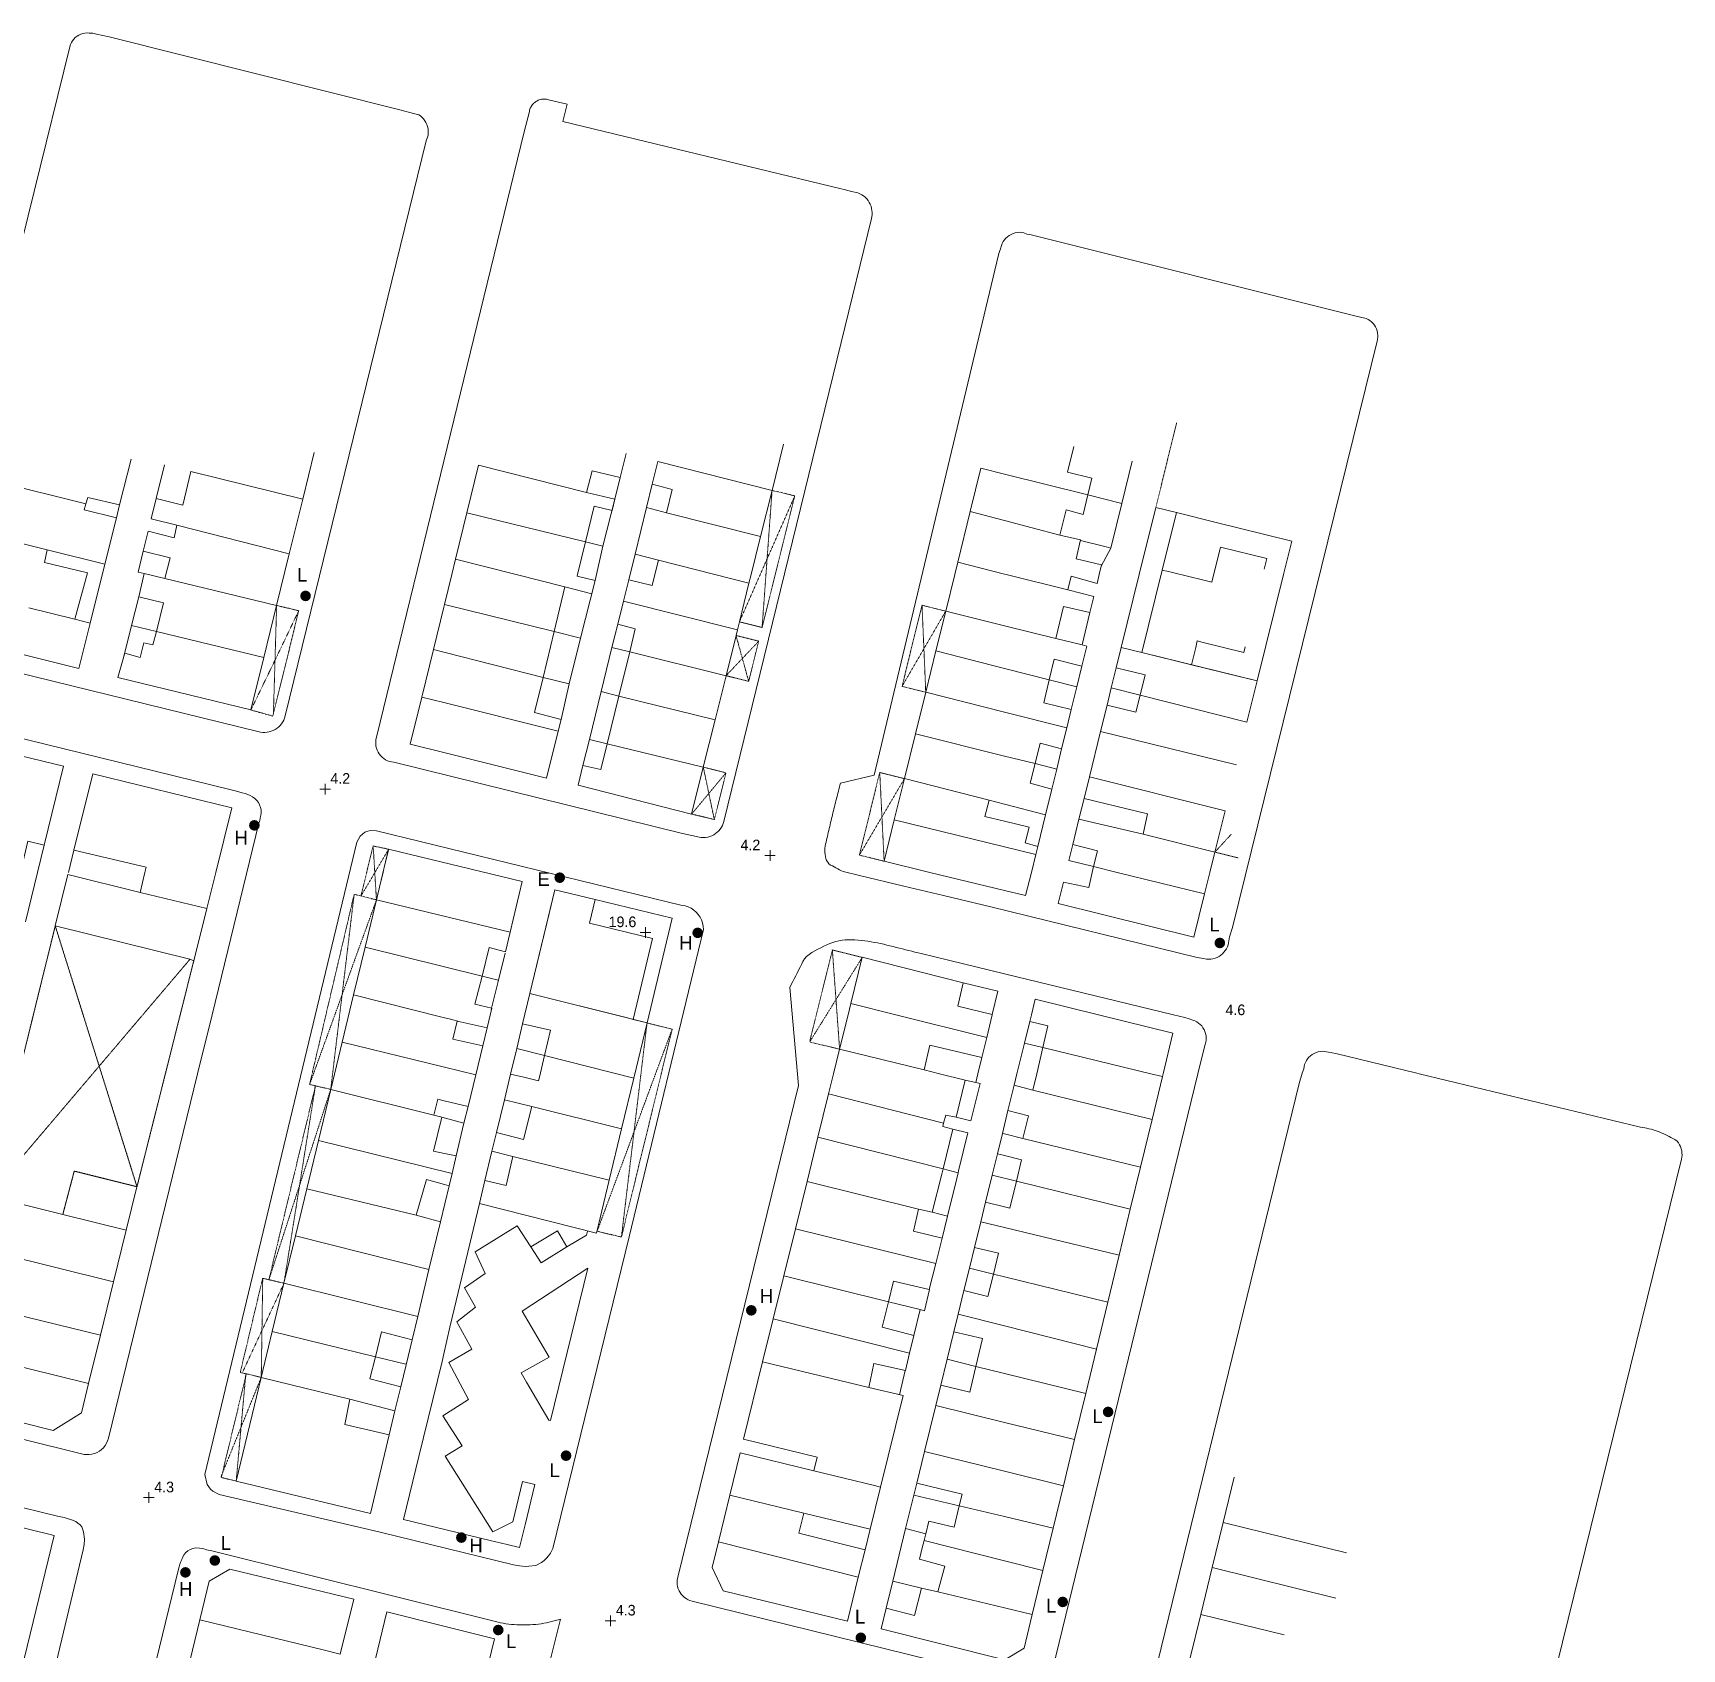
# Model space of a CAD drawing. Header units: millimetres. Extents: x 833924389 to 835767163, y 817400000 to 818811854.
# Drawn here: x 835464336 to 835619526, y 818645836 to 818797983 of the extents above; entities that cross this region are included whole.
import ezdxf
from ezdxf.enums import TextEntityAlignment as Align

# ---------------------------------------------------------------- set-up
doc = ezdxf.new("R2010")
doc.units = ezdxf.units.MM
doc.header["$LTSCALE"] = 10
doc.header["$MEASUREMENT"] = 0
doc.linetypes.add('11nw24b$0$DGN Style 3', pattern=[2.349844, 1.67846, -0.671384])
doc.linetypes.add('11nw24b$1$DGN Style 5', pattern=[1.174922, 0.503538, -0.671384])
doc.layers.add('01_Base_Plan', color=5, linetype='Continuous', lineweight=5)
doc.styles.add('11nw24b$0$Style-ENGINEERING', font='ENGINEERING.shx')
doc.styles.add('11nw24b$0$Style-WORKING', font='WORKING.shx')

# ---------------------------------------------------------------- blocks, each defined once
blk = doc.blocks.new('11nw24b$0$SPOTHT')
at = {"layer": '01_Base_Plan', "linetype": 'Continuous', "lineweight": 13}
for p, q in [((-0.5, 0), (0.5, 0)), ((0, -0.5), (0, 0.5))]:
    blk.add_line(p, q, dxfattribs=at)
blk = doc.blocks.new('11nw24b$0$UTILP')
at = {"layer": '01_Base_Plan', "linetype": 'Continuous', "lineweight": 13}
h = blk.add_hatch(color=256, dxfattribs=at)
edge = h.paths.add_edge_path()
edge.add_arc((0, 0), 0.5, 0, 360)
blk = doc.blocks.new('11nw24b$0$UTIFH')
at = {"layer": '01_Base_Plan', "linetype": 'Continuous', "lineweight": 13}
h = blk.add_hatch(color=256, dxfattribs=at)
edge = h.paths.add_edge_path()
edge.add_arc((0, 0), 0.5, 0, 360)

msp = doc.modelspace()

# ---------------------------------------------------------------- hatches: boundary and pattern name
at = {"layer": '01_Base_Plan', "linetype": 'Continuous'}
h = msp.add_hatch(color=256, dxfattribs=at)
edge = h.paths.add_edge_path()
edge.add_arc((835513909, 818718455), 500, 0, 360)

# ---------------------------------------------------------------- linework, layer by layer
at = {"layer": '01_Base_Plan', "linetype": '11nw24b$1$DGN Style 5'}
for p, q in [((835571972, 818761303), (835570006, 818753318)), ((835533893, 818754918), (835536030, 818754399)), ((835532953, 818742011), (835536030, 818754399)), ((835487266, 818744082), (835487113, 818738927)), ((835487266, 818744082), (835489348, 818743592)), ((835546122, 818736468), (835548001, 818744101)), ((835548001, 818744101), (835550235, 818743551)), ((835489348, 818743592), (835486963, 818733894)), ((835487113, 818738927), (835489348, 818743592)), ((835530818, 818742542), (835532953, 818742011)), ((835530499, 818741257), (835532634, 818740726)), ((835531692, 818736935), (835532634, 818740726)), ((835484844, 818734244), (835487113, 818738927)), ((835487113, 818738927), (835486963, 818733894)), ((835529558, 818737467), (835531692, 818736935)), ((835546122, 818736468), (835548356, 818735918)), ((835527419, 818728858), (835529554, 818728328)), ((835529554, 818728328), (835528459, 818723920)), ((835542107, 818720574), (835544024, 818728361)), ((835544024, 818728361), (835546354, 818727787)), ((835526324, 818724450), (835528459, 818723920)), ((835575554, 818720857), (835577127, 818722567)), ((835497808, 818721131), (835496364, 818721444)), ((835496659, 818716368), (835497808, 818721131)), ((835542107, 818720574), (835544438, 818720001)), ((835577755, 818720315), (835575554, 818720857)), ((835494561, 818716871), (835490366, 818698984)), ((835537433, 818702996), (835539564, 818711651)), ((835539564, 818711651), (835542379, 818710958)), ((835524486, 818704194), (835519715, 818684629)), ((835537433, 818702996), (835540249, 818702302)), ((835490366, 818698984), (835492356, 818698526)), ((835517424, 818685168), (835519716, 818684621)), ((835482041, 818661991), (835483462, 818661646))]:
    msp.add_line(p, q, dxfattribs=at)
at = {"layer": '01_Base_Plan', "linetype": 'Continuous'}
for p, q in [((835533893, 818754918), (835534974, 818759273)), ((835489729, 818754089), (835490811, 818758483)), ((835523148, 818757647), (835533893, 818754918)), ((835567789, 818757677), (835566810, 818753683)), ((835476708, 818757322), (835475930, 818754149)), ((835479178, 818756686), (835489729, 818754089)), ((835506279, 818757298), (835505181, 818752813)), ((835506279, 818757298), (835516434, 818754713)), ((835553547, 818757007), (835552545, 818752937)), ((835461099, 818755678), (835469322, 818753651)), ((835522621, 818755514), (835522076, 818753300)), ((835532811, 818750563), (835533893, 818754918)), ((835472483, 818753543), (835472182, 818752337)), ((835488459, 818748931), (835489729, 818754089)), ((835563608, 818754486), (835566810, 818753683)), ((835566810, 818753683), (835565780, 818749488)), ((835477884, 818751629), (835488459, 818748931)), ((835505181, 818752813), (835504111, 818748447)), ((835505181, 818752813), (835516328, 818750079)), ((835523951, 818752802), (835532811, 818750563)), ((835552545, 818752937), (835551366, 818748148)), ((835570613, 818747422), (835571947, 818752836)), ((835459896, 818750771), (835465660, 818749326)), ((835516328, 818750079), (835517966, 818749677)), ((835487266, 818744082), (835488459, 818748931)), ((835520994, 818748917), (835520399, 818746499)), ((835565780, 818749488), (835564872, 818747772)), ((835471092, 818747963), (835469713, 818742429)), ((835570613, 818747422), (835568698, 818739655)), ((835573503, 818746710), (835571213, 818747275)), ((835476742, 818746617), (835487266, 818744082)), ((835513371, 818741630), (835514380, 818745838)), ((835574008, 818746586), (835573503, 818746710)), ((835463944, 818743870), (835468290, 818742785)), ((835474305, 818744901), (835473619, 818742203)), ((835486062, 818739194), (835487266, 818744082)), ((835503064, 818744174), (835513371, 818741630)), ((835519903, 818744486), (835530635, 818741805)), ((835473619, 818742203), (835472876, 818739277)), ((835473619, 818742203), (835475948, 818741640)), ((835519374, 818742339), (835518827, 818740123)), ((835550235, 818743551), (835549314, 818739809)), ((835563809, 818743423), (835563063, 818740373)), ((835475948, 818741640), (835486062, 818739194)), ((835512338, 818737316), (835513371, 818741630)), ((835513371, 818741630), (835515858, 818741016)), ((835515858, 818741016), (835514806, 818736692)), ((835502023, 818739923), (835500930, 818735462)), ((835518827, 818740123), (835517803, 818735969)), ((835518827, 818740123), (835520493, 818739710)), ((835520493, 818739710), (835519479, 818735553)), ((835520493, 818739710), (835529558, 818737467)), ((835549314, 818739809), (835548356, 818735918)), ((835568698, 818739655), (835573358, 818738507)), ((835573358, 818738507), (835573756, 818740119)), ((835528525, 818733309), (835529558, 818737467)), ((835563052, 818738365), (835562572, 818736410)), ((835566280, 818738202), (835565817, 818736324)), ((835514806, 818736692), (835512338, 818737316)), ((835514806, 818736692), (835514028, 818733353)), ((835517803, 818735969), (835516697, 818731480)), ((835517803, 818735969), (835519479, 818735553)), ((835548356, 818735918), (835547395, 818732014)), ((835559974, 818737078), (835562572, 818736410)), ((835562572, 818736410), (835562054, 818734296)), ((835565817, 818736324), (835565420, 818734711)), ((835565817, 818736324), (835568525, 818735638)), ((835519479, 818735553), (835518385, 818731067)), ((835519479, 818735553), (835528525, 818733309)), ((835568525, 818735638), (835578585, 818733091)), ((835527419, 818728858), (835528525, 818733309)), ((835516697, 818731480), (835516091, 818729022)), ((835516697, 818731480), (835518385, 818731067)), ((835547395, 818732014), (835546354, 818727787)), ((835564809, 818732232), (835563755, 818727955)), ((835564809, 818732232), (835577592, 818729082)), ((835518385, 818731067), (835527419, 818728858)), ((835561145, 818730589), (835560676, 818728679)), ((835558636, 818729192), (835560676, 818728679)), ((835560676, 818728679), (835560216, 818726805)), ((835546354, 818727787), (835545395, 818723889)), ((835546354, 818727787), (835554311, 818725751)), ((835563755, 818727955), (835576518, 818724749)), ((835563253, 818725918), (835562768, 818723952)), ((835559621, 818724377), (835558889, 818721394)), ((835575554, 818720857), (835576518, 818724749)), ((835568801, 818722549), (835575554, 818720857)), ((835468186, 818721047), (835467672, 818718959)), ((835474430, 818717048), (835480687, 818715559)), ((835496659, 818716368), (835495588, 818711925)), ((835496659, 818716368), (835509234, 818713318)), ((835479469, 818710637), (835480687, 818715559)), ((835495588, 818711925), (835494501, 818707419)), ((835506623, 818709196), (835508106, 818708810)), ((835494501, 818707419), (835493424, 818702955)), ((835558146, 818704927), (835557643, 818702871)), ((835507073, 818704327), (835506668, 818702639)), ((835509860, 818702372), (835510420, 818704703)), ((835493424, 818702955), (835492356, 818698526)), ((835509282, 818699969), (835509860, 818702372)), ((835509860, 818702372), (835512475, 818701727)), ((835540249, 818702302), (835548211, 818700354)), ((835557643, 818702871), (835559366, 818702456)), ((835512475, 818701727), (835520877, 818699583)), ((835519735, 818694814), (835520877, 818699583)), ((835552072, 818699408), (835553057, 818699167)), ((835569648, 818695687), (835570628, 818699737)), ((835492356, 818698526), (835491199, 818693727)), ((835492356, 818698526), (835502053, 818696101)), ((835508699, 818697545), (835507958, 818694462)), ((835539213, 818698095), (835538211, 818694024)), ((835539213, 818698095), (835550038, 818695339)), ((835558432, 818698456), (835569648, 818695687)), ((835502811, 818695894), (835504891, 818695342)), ((835505290, 818696905), (835504891, 818695342)), ((835511295, 818696923), (835519735, 818694814)), ((835556094, 818696545), (835555564, 818694380)), ((835568563, 818691206), (835569648, 818695687)), ((835504891, 818695342), (835504175, 818692268)), ((835518575, 818689973), (835519735, 818694814)), ((835538211, 818694024), (835537184, 818689851)), ((835538211, 818694024), (835549986, 818691051)), ((835491199, 818693727), (835490096, 818689155)), ((835491199, 818693727), (835503775, 818690603)), ((835507533, 818692696), (835506874, 818689956)), ((835555091, 818692448), (835554603, 818690453)), ((835557500, 818693904), (835568563, 818691206)), ((835509490, 818692192), (835518575, 818689973)), ((835549986, 818691051), (835551399, 818690663)), ((835567605, 818687244), (835568563, 818691206)), ((835503496, 818689442), (835502682, 818686056)), ((835537184, 818689851), (835536087, 818685398)), ((835537184, 818689851), (835547682, 818687233)), ((835554603, 818690453), (835553982, 818687916)), ((835554603, 818690453), (835556883, 818689890)), ((835556883, 818689890), (835567605, 818687244)), ((835462253, 818687962), (835467141, 818686748)), ((835490096, 818689155), (835489030, 818684733)), ((835490096, 818689155), (835500401, 818686670)), ((835548970, 818686981), (835550397, 818686604)), ((835550397, 818686604), (835549884, 818684524)), ((835566555, 818682907), (835567605, 818687244)), ((835489030, 818684733), (835487953, 818680268)), ((835489030, 818684733), (835501604, 818681570)), ((835536087, 818685398), (835535000, 818680981)), ((835536087, 818685398), (835549294, 818682134)), ((835512170, 818682196), (835514589, 818683692)), ((835552938, 818683653), (835552457, 818681687)), ((835461040, 818683101), (835471911, 818680417)), ((835500539, 818677139), (835501604, 818681570)), ((835552457, 818681687), (835551945, 818679599)), ((835552457, 818681687), (835554730, 818681131)), ((835565488, 818678497), (835566555, 818682907)), ((835470684, 818675387), (835471911, 818680417)), ((835487953, 818680268), (835486855, 818675717)), ((835487953, 818680268), (835500539, 818677139)), ((835535000, 818680981), (835534001, 818676922)), ((835535000, 818680981), (835544845, 818678538)), ((835547839, 818677793), (835544845, 818678538)), ((835564416, 818674070), (835565488, 818678497)), ((835459820, 818678053), (835470684, 818675387)), ((835534001, 818676922), (835533004, 818672875)), ((835534001, 818676922), (835546838, 818673703)), ((835547839, 818677793), (835547242, 818675359)), ((835469574, 818670836), (835470684, 818675387)), ((835486855, 818675717), (835485818, 818671415)), ((835486855, 818675717), (835496564, 818673340)), ((835550989, 818675694), (835550359, 818673119)), ((835563407, 818669899), (835564416, 818674070)), ((835458191, 818673628), (835469574, 818670836)), ((835496564, 818673340), (835499415, 818672664)), ((835533004, 818672875), (835543012, 818670468)), ((835550359, 818673119), (835549763, 818670684)), ((835550359, 818673119), (835553077, 818672448)), ((835485818, 818671415), (835494141, 818669364)), ((835546432, 818672059), (835545874, 818669781)), ((835562358, 818665562), (835563407, 818669899)), ((835498403, 818668248), (835497866, 818666016)), ((835549293, 818668766), (835548230, 818664425)), ((835561304, 818661206), (835562358, 818665562)), ((835547226, 818660323), (835547504, 818661458)), ((835577389, 818662031), (835576343, 818657743)), ((835529913, 818660314), (835528850, 818655931)), ((835529913, 818660314), (835536894, 818658627)), ((835547226, 818660323), (835546456, 818657178)), ((835547226, 818660323), (835551510, 818659310)), ((835560339, 818657221), (835561304, 818661206)), ((835543122, 818657123), (835542643, 818655185)), ((835546456, 818657178), (835545245, 818652233)), ((835546456, 818657178), (835548356, 818656685)), ((835559375, 818653237), (835560339, 818657221)), ((835576343, 818657743), (835575307, 818653497)), ((835576343, 818657743), (835587960, 818654888)), ((835528850, 818655931), (835542006, 818652604)), ((835545245, 818652233), (835544620, 818649679)), ((835547954, 818651568), (835545245, 818652233)), ((835558373, 818649096), (835559375, 818653237)), ((835575307, 818653497), (835574233, 818649095)), ((835575307, 818653497), (835586937, 818650639)), ((835574233, 818649095), (835573209, 818644897)), ((835574233, 818649095), (835582078, 818647169)), ((835480045, 818648595), (835478879, 818643769)), ((835480045, 818648595), (835491640, 818645748))]:
    msp.add_line(p, q, dxfattribs=at)
at = {"layer": '01_Base_Plan', "linetype": '11nw24b$0$DGN Style 3'}
for p, q in [((835466432, 818713916), (835464371, 818705541)), ((835466432, 818713916), (835469055, 818705541)), ((835474666, 818705541), (835479108, 818710770)), ((835478188, 818705541), (835479469, 818710637)), ((835464371, 818705541), (835463009, 818700006)), ((835469055, 818705541), (835470567, 818700715)), ((835470567, 818700715), (835474666, 818705541)), ((835476797, 818700004), (835478188, 818705541)), ((835460173, 818688479), (835470567, 818700715)), ((835474122, 818689363), (835470567, 818700715)), ((835474122, 818689363), (835476797, 818700004))]:
    msp.add_line(p, q, dxfattribs=at)
at = {"layer": '01_Base_Plan', "linetype": 'Continuous', "flags": 128}
for points in [[(835454356, 818742213), (835467802, 818796692), (835467862, 818796886), (835467946, 818797071), (835468051, 818797245), (835468176, 818797405), (835468319, 818797549), (835468479, 818797676), (835468652, 818797782), (835468837, 818797867), (835469031, 818797929), (835469231, 818797968), (835469434, 818797983), (835469638, 818797973), (835469954, 818797960)], [(835469954, 818797960), (835470312, 818797862), (835471512, 818797622), (835499001, 818790720), (835500151, 818790403), (835500637, 818790282), (835500804, 818790166), (835500957, 818790033), (835501096, 818789884), (835501218, 818789722), (835501322, 818789548), (835501407, 818789364), (835501472, 818789171), (835501516, 818788973), (835501539, 818788772), (835501540, 818788569), (835501520, 818788367), (835501478, 818788168), (835501351, 818787828), (835488080, 818733681), (835488021, 818733487), (835487943, 818733299), (835487848, 818733120), (835487734, 818732951), (835487605, 818732794), (835487461, 818732651), (835487303, 818732522), (835487133, 818732410), (835486953, 818732315), (835486765, 818732238), (835486570, 818732180), (835486369, 818732142), (835486167, 818732123), (835485963, 818732125), (835485760, 818732147), (835485497, 818732206), (835455582, 818739562)], [(835527436, 818722233), (835527232, 818722241), (835527031, 818722270), (835526777, 818722337), (835525475, 818722601), (835498293, 818729328), (835498091, 818729354), (835497893, 818729402), (835497702, 818729472), (835497519, 818729562), (835497348, 818729671), (835497190, 818729799), (835497047, 818729944), (835496921, 818730103), (835496813, 818730275), (835496725, 818730458), (835496658, 818730650), (835496613, 818730847), (835496589, 818731049), (835496588, 818731252), (835496610, 818731454), (835496711, 818731823), (835510565, 818788667), (835511050, 818790603), (835511071, 818790701), (835511100, 818790797), (835511135, 818790890), (835511177, 818790981), (835511225, 818791069), (835511279, 818791153), (835511339, 818791233), (835511405, 818791308), (835511475, 818791379), (835511551, 818791445), (835511631, 818791505), (835511715, 818791559), (835511802, 818791607), (835511893, 818791649), (835511986, 818791685), (835512082, 818791713), (835512180, 818791735), (835512279, 818791750), (835512378, 818791758), (835512478, 818791759), (835512578, 818791752), (835512677, 818791739), (835512863, 818791694), (835514617, 818791266), (835514213, 818789644), (835540387, 818783314), (835540688, 818783241), (835541378, 818783071), (835541966, 818782925), (835542154, 818782848), (835542333, 818782752), (835542502, 818782638), (835542659, 818782509), (835542801, 818782364), (835542928, 818782205), (835543039, 818782035), (835543132, 818781855), (835543206, 818781666), (835543261, 818781470), (835543295, 818781270), (835543310, 818781068), (835543303, 818780865), (835543240, 818780503), (835540387, 818768840), (835529360, 818723761), (835529302, 818723566), (835529225, 818723379), (835529129, 818723200), (835529015, 818723031), (835528885, 818722875), (835528739, 818722733), (835528580, 818722607), (835528409, 818722497), (835528227, 818722405), (835528037, 818722332), (835527840, 818722279), (835527639, 818722246), (835527436, 818722233)], [(835574981, 818710775), (835574777, 818710786), (835574495, 818710839), (835573882, 818710933), (835554493, 818715712), (835550016, 818716779), (835546287, 818717653), (835542134, 818718674), (835540583, 818719028), (835540414, 818719116), (835540245, 818719204), (835540076, 818719292), (835539907, 818719380), (835539738, 818719469), (835539569, 818719557), (835539400, 818719645), (835539247, 818719755), (835539124, 818719903), (835539029, 818720077), (835538958, 818720268), (835538908, 818720463), (835538874, 818720654), (835538853, 818720845), (835538846, 818721038), (835538855, 818721229), (835538881, 818721418), (835538923, 818721604), (835538967, 818721789), (835539010, 818721975), (835539053, 818722160), (835539096, 818722346), (835539139, 818722532), (835539183, 818722717), (835539226, 818722903), (835539270, 818723088), (835539313, 818723274), (835539357, 818723460), (835539401, 818723645), (835539446, 818723830), (835539490, 818724016), (835539535, 818724201), (835539580, 818724386), (835539625, 818724572), (835539670, 818724757), (835539716, 818724942), (835539762, 818725127), (835539808, 818725312), (835539855, 818725497), (835539902, 818725681), (835539948, 818725866), (835539995, 818726051), (835540042, 818726236), (835540088, 818726421), (835540135, 818726606), (835540182, 818726790), (835540228, 818726975), (835540275, 818727160), (835540321, 818727345), (835543485, 818728117), (835555204, 818777093), (835555275, 818777313), (835555399, 818777670), (835555476, 818777967), (835555550, 818778157), (835555644, 818778336), (835555759, 818778504), (835555772, 818778520), (835555891, 818778658), (835556040, 818778797), (835556204, 818778918), (835556380, 818779020), (835556566, 818779102), (835556761, 818779162), (835556960, 818779201), (835557164, 818779217), (835557367, 818779211), (835557569, 818779181), (835557855, 818779042), (835558161, 818779020), (835588742, 818771341), (835589151, 818771244), (835589789, 818771099), (835589974, 818771013), (835590147, 818770907), (835590307, 818770781), (835590451, 818770638), (835590578, 818770480), (835590686, 818770307), (835590773, 818770124), (835590838, 818769932), (835590880, 818769733), (835590900, 818769532), (835590895, 818769329), (835590831, 818768979), (835589164, 818762216), (835577215, 818713762), (835576944, 818712896), (835576848, 818712337), (835576803, 818712139), (835576736, 818711947), (835576649, 818711764), (835576542, 818711591), (835576418, 818711430), (835576277, 818711284), (835576121, 818711153), (835575952, 818711040), (835575771, 818710946), (835575582, 818710871), (835575385, 818710818), (835575184, 818710785), (835574981, 818710775)], [(835469322, 818753651), (835469487, 818754236), (835472483, 818753543), (835473562, 818757871)], [(835516434, 818754713), (835516954, 818756763), (835519602, 818756122), (835520158, 818758394)], [(835523148, 818757647), (835522621, 818755514), (835524505, 818755016), (835523951, 818752802)], [(835563608, 818754486), (835563987, 818756067), (835561684, 818756630), (835562280, 818759044)], [(835479178, 818756686), (835478447, 818753540), (835475930, 818754149), (835475462, 818752240), (835477884, 818751629)], [(835519602, 818756122), (835519101, 818754077), (835517966, 818749677)], [(835553547, 818757007), (835555772, 818756449), (835563608, 818754486)], [(835516328, 818750079), (835517154, 818753442), (835518847, 818753038), (835519101, 818754077), (835516434, 818754713)], [(835465660, 818749326), (835471092, 818747963), (835472182, 818752337), (835469163, 818753092), (835469322, 818753651)], [(835523951, 818752802), (835522076, 818753300), (835520994, 818748917), (835523190, 818748356)], [(835560982, 818750713), (835561553, 818753102), (835563169, 818752654), (835563608, 818754486)], [(835575545, 818751942), (835571947, 818752836), (835570006, 818753318), (835568449, 818747000), (835566756, 818740133)], [(835477884, 818751629), (835477611, 818750460), (835475178, 818751080), (835474714, 818749185), (835477241, 818748554), (835476742, 818746617)], [(835552545, 818752937), (835555772, 818752086), (835560982, 818750713)], [(835579549, 818736981), (835582031, 818747000), (835582808, 818750138), (835575545, 818751942)], [(835514380, 818745838), (835516926, 818745192), (835517232, 818746442), (835515538, 818746858), (835515573, 818747000), (835516328, 818750079)], [(835531720, 818746175), (835531925, 818747000), (835532811, 818750563)], [(835561734, 818745542), (835562025, 818746838), (835564475, 818746150), (835564683, 818747000), (835564902, 818747895), (835562524, 818748465), (835562921, 818750269), (835560982, 818750713)], [(835565780, 818749488), (835565319, 818749602), (835562905, 818750199)], [(835468290, 818742785), (835469480, 818747157), (835465424, 818748145), (835465660, 818749326)], [(835474714, 818749185), (835474233, 818747222), (835474786, 818747089)], [(835504111, 818748447), (835503756, 818747000), (835503064, 818744174)], [(835504111, 818748447), (835509806, 818747000), (835514380, 818745838)], [(835517966, 818749677), (835517232, 818746442), (835515858, 818741016)], [(835523190, 818748356), (835522855, 818747000), (835522600, 818745966), (835520399, 818746499), (835519903, 818744486)], [(835523190, 818748356), (835528493, 818747000), (835531720, 818746175)], [(835576022, 818749312), (835575273, 818746274), (835574008, 818746586)], [(835580210, 818747500), (835580456, 818748499), (835576087, 818749575), (835576022, 818749312)], [(835476742, 818746617), (835474786, 818747089), (835474305, 818744901), (835476630, 818744338), (835475948, 818741640)], [(835551366, 818748148), (835551084, 818747000), (835550235, 818743551)], [(835551366, 818748148), (835555772, 818747040), (835555932, 818747000), (835561734, 818745542)], [(835571213, 818747275), (835570613, 818747422), (835568698, 818739655)], [(835530635, 818741805), (835530818, 818742542), (835531720, 818746175)], [(835560584, 818740967), (835561330, 818743991), (835563809, 818743423), (835564180, 818744942), (835561734, 818745542)], [(835503064, 818744174), (835503000, 818743912), (835502023, 818739923)], [(835519903, 818744486), (835519374, 818742339), (835521020, 818741871), (835520493, 818739710)], [(835462889, 818739579), (835468645, 818738147), (835469713, 818742429), (835468290, 818742785)], [(835550235, 818743551), (835555772, 818742168), (835560584, 818740967)], [(835475948, 818741640), (835475624, 818740363), (835474765, 818740557), (835474409, 818739188), (835472966, 818739594), (835472876, 818739277), (835472318, 818737306), (835484844, 818734244), (835486062, 818739194)], [(835529558, 818737467), (835530499, 818741257), (835530635, 818741805)], [(835559974, 818737078), (835560436, 818739014), (835563051, 818738362), (835563518, 818740263), (835563063, 818740373), (835560584, 818740967)], [(835573756, 818740119), (835573909, 818740740), (835574473, 818740601)], [(835574473, 818740601), (835578278, 818739663), (835578405, 818740175)], [(835502023, 818739923), (835503000, 818739676), (835512338, 818737316)], [(835549314, 818739809), (835555772, 818738154), (835559974, 818737078)], [(835568698, 818739655), (835566756, 818740133), (835566280, 818738202), (835569012, 818737547), (835568525, 818735638)], [(835566756, 818740133), (835568698, 818739655), (835579549, 818736981)], [(835578585, 818733091), (835579549, 818736981), (835577728, 818737430), (835573358, 818738507)], [(835513757, 818732246), (835514028, 818733353), (835511542, 818733992), (835512338, 818737316)], [(835548356, 818735918), (835555772, 818734038), (835561627, 818732553)], [(835561627, 818732553), (835562054, 818734296), (835559462, 818734930), (835559974, 818737078)], [(835500930, 818735462), (835499842, 818731021), (835503000, 818730236), (835512676, 818727828), (835513757, 818732246)], [(835500930, 818735462), (835503000, 818734943), (835513757, 818732246)], [(835568525, 818735638), (835568117, 818734039), (835565420, 818734711), (835564809, 818732232)], [(835455110, 818733567), (835482850, 818726744), (835483489, 818726599), (835484026, 818726452), (835484316, 818726368), (835484553, 818726291), (835484789, 818726196), (835485010, 818726070), (835485212, 818725916), (835485391, 818725736), (835485545, 818725533), (835485669, 818725312), (835485763, 818725077), (835485824, 818724831), (835485821, 818724566), (835485792, 818724338), (835485732, 818724093), (835485672, 818723847), (835485606, 818723578), (835481190, 818705541), (835479834, 818700000), (835471433, 818665686), (835471363, 818665442), (835471262, 818665209), (835471132, 818664991), (835470975, 818664791), (835470794, 818664613), (835470591, 818664460), (835470370, 818664334), (835470134, 818664238), (835469889, 818664172), (835469636, 818664138)], [(835462141, 818714682), (835463156, 818718959), (835463854, 818721899), (835465379, 818721511), (835467198, 818728950), (835455131, 818731863), (835451972, 818718959), (835451508, 818717064)], [(835547395, 818732014), (835555772, 818729911), (835558636, 818729192)], [(835558636, 818729192), (835559118, 818731112), (835561145, 818730589), (835561627, 818732553)], [(835518385, 818731067), (835517790, 818728630), (835516091, 818729022), (835515634, 818727169), (835526324, 818724450), (835527419, 818728858)], [(835480687, 818715559), (835481533, 818718959), (835483042, 818725022), (835469954, 818728233), (835468186, 818721047), (835474975, 818719437), (835474866, 818718959), (835474430, 818717048)], [(835554311, 818725751), (835555772, 818725373), (835559621, 818724377), (835560216, 818726805), (835558173, 818727350), (835558636, 818729192)], [(835563755, 818727955), (835563253, 818725918), (835569222, 818724455), (835568801, 818722549)], [(835558705, 818720643), (835558889, 818721394), (835557724, 818721739), (835558072, 818723213), (835555772, 818723773), (835553913, 818724226), (835554311, 818725751)], [(835545395, 818723889), (835544438, 818720001), (835548734, 818718959), (835555772, 818717251), (835557755, 818716770), (835558292, 818718959), (835558705, 818720643)], [(835545395, 818723889), (835555772, 818721358), (835558705, 818720643)], [(835568801, 818722549), (835562768, 818723952), (835562185, 818721585), (835564505, 818720998), (835564151, 818719503)], [(835527432, 818713573), (835527409, 818713898), (835527347, 818714192), (835527248, 818714474), (835527113, 818714742), (835526944, 818714989), (835526744, 818715213), (835526516, 818715408), (835526265, 818715572), (835525995, 818715702), (835525710, 818715795), (835525416, 818715851), (835496650, 818722852), (835496136, 818722888), (835495840, 818722845), (835495561, 818722736), (835495132, 818722376), (835494825, 818721796), (835480510, 818662266), (835480734, 818661316), (835481033, 818660886), (835481259, 818660689), (835481852, 818660390), (835497014, 818656842), (835509555, 818653756), (835510110, 818653661), (835510409, 818653631), (835510708, 818653620), (835511008, 818653629), (835511667, 818653689), (835512206, 818653996), (835512446, 818654176), (835512665, 818654381), (835512860, 818654609), (835513030, 818654856), (835513252, 818655315), (835520430, 818684637), (835527426, 818713583)], [(835465379, 818721511), (835464755, 818718959), (835463618, 818714306)], [(835509234, 818713318), (835510379, 818718082), (835497808, 818721131), (835496659, 818716368)], [(835562185, 818721585), (835561814, 818720077), (835564151, 818719503)], [(835574584, 818716938), (835575084, 818718959), (835575554, 818720857)], [(835564151, 818719503), (835564022, 818718959), (835563686, 818717542), (835561313, 818718046), (835560816, 818716030), (835573574, 818712863), (835574584, 818716938)], [(835564151, 818719503), (835566363, 818718959), (835574584, 818716938)], [(835474430, 818717048), (835467620, 818718746), (835466432, 818713916)], [(835520813, 818705112), (835522636, 818712724), (835516706, 818714161), (835517243, 818716397), (835513453, 818717315), (835512915, 818715079), (835511102, 818707539)], [(835517243, 818716397), (835513453, 818717315), (835511102, 818707539), (835522127, 818704803)], [(835522127, 818704803), (835523948, 818712406), (835524484, 818714643), (835517243, 818716397)], [(835466432, 818713916), (835479108, 818710770), (835479469, 818710637)], [(835506597, 818709196), (835507280, 818711881), (835508793, 818711481), (835509234, 818713318)], [(835495588, 818711925), (835502927, 818710106), (835506597, 818709196)], [(835508770, 818711336), (835508111, 818708671), (835507463, 818706054)], [(835550484, 818710687), (835547930, 818711312), (835547635, 818711385), (835547341, 818711459), (835547047, 818711532), (835546752, 818711605), (835546458, 818711678), (835546164, 818711751), (835545869, 818711825), (835545575, 818711898), (835545281, 818711971), (835544986, 818712044), (835544692, 818712116), (835544396, 818712183), (835544099, 818712247), (835543802, 818712308), (835543505, 818712368), (835543207, 818712428), (835542908, 818712481), (835542607, 818712524), (835542304, 818712557), (835542000, 818712581), (835541695, 818712596), (835541391, 818712602), (835541087, 818712600), (835540785, 818712589), (835540484, 818712567), (835540189, 818712520), (835539897, 818712451), (835539609, 818712361), (835539322, 818712254), (835539038, 818712132), (835538754, 818711999), (835538470, 818711859), (835538183, 818711717), (835537900, 818711570), (835537629, 818711412), (835537375, 818711238), (835537147, 818711042), (835536951, 818710819), (835536795, 818710564), (835536659, 818710293), (835536522, 818710023), (835536385, 818709752), (835536248, 818709481), (835536112, 818709210), (835535975, 818708940), (835535838, 818708669), (835535702, 818708398), (835535565, 818708127), (835536378, 818698881)], [(835554087, 818703407), (835554606, 818705541), (835554612, 818705566), (835551374, 818706375), (835551870, 818708557), (835542379, 818710958), (835541307, 818706600)], [(835550484, 818710687), (835555772, 818709403), (835571676, 818705541), (835572721, 818705287), (835573130, 818705165), (835573482, 818705043), (835573673, 818704973), (835573855, 818704882), (835574025, 818704771), (835574181, 818704641), (835574322, 818704494), (835574444, 818704332), (835574548, 818704157), (835574630, 818703972), (835574691, 818703778), (835574729, 818703579), (835574744, 818703377), (835574736, 818703174), (835574705, 818702974), (835574609, 818702669), (835573959, 818700000), (835560293, 818643866)], [(835504550, 818704895), (835507073, 818704327), (835507519, 818706182), (835505920, 818706537), (835506597, 818709196)], [(835551874, 818708558), (835555148, 818707773), (835554612, 818705568)], [(835494501, 818707419), (835502927, 818705302), (835503631, 818705126), (835504550, 818704895)], [(835511102, 818707539), (835510420, 818704703), (835513033, 818704115), (835512475, 818701727)], [(835511102, 818707539), (835520272, 818705247), (835520813, 818705112)], [(835541307, 818706600), (835541046, 818705541), (835540249, 818702302)], [(835541307, 818706600), (835545547, 818705541), (835554087, 818703407)], [(835570628, 818699737), (835570691, 818700000), (835571616, 818703822), (835564623, 818705541), (835558656, 818707008), (835558297, 818705541), (835558146, 818704927), (835559847, 818704516), (835559366, 818702456)], [(835506011, 818699905), (835506668, 818702639), (835503836, 818703261), (835504259, 818704960), (835504550, 818704895)], [(835520877, 818699583), (835522123, 818704785), (835520813, 818705112)], [(835548211, 818700354), (835548748, 818702679), (835553627, 818701512), (835553724, 818701912), (835554087, 818703407)], [(835493424, 818702955), (835502927, 818700652), (835506011, 818699905)], [(835540249, 818702302), (835539682, 818700000), (835539213, 818698095)], [(835557643, 818702871), (835556940, 818700000), (835556675, 818698918)], [(835559366, 818702456), (835558793, 818700000), (835558432, 818698456)], [(835559366, 818702456), (835569540, 818700000), (835570628, 818699737)], [(835569830, 818643110), (835583539, 818699190), (835583662, 818699598), (835583784, 818700056), (835583933, 818700463), (835583960, 818700665), (835584010, 818700861), (835584082, 818701051), (835584175, 818701232), (835584288, 818701400), (835584420, 818701555), (835584568, 818701694), (835584731, 818701816), (835584907, 818701918), (835585094, 818702000), (835585288, 818702060), (835585488, 818702097), (835585692, 818702112), (835585895, 818702103), (835586260, 818702037), (835586949, 818701893), (835594584, 818700051), (835594795, 818700000), (835615611, 818694979), (835615812, 818694948), (835616012, 818694911), (835616212, 818694870), (835616410, 818694824), (835616608, 818694773), (835616803, 818694717), (835616998, 818694656), (835617191, 818694591), (835617382, 818694520), (835617571, 818694446), (835617759, 818694366), (835617944, 818694282), (835618127, 818694194), (835618309, 818694101), (835618487, 818694003), (835618664, 818693901), (835618837, 818693795), (835619065, 818693647), (835619191, 818693488), (835619299, 818693316), (835619387, 818693133), (835619454, 818692942), (835619500, 818692744), (835619524, 818692543), (835619526, 818692340), (835619465, 818691951), (835605069, 818633503)], [(835512475, 818701727), (835511995, 818699672), (835511917, 818699338), (835510517, 818699673), (835509282, 818699969), (835508699, 818697545), (835511295, 818696923)], [(835550038, 818695339), (835550230, 818696093), (835551202, 818695925), (835552072, 818699408), (835549655, 818700000), (835548211, 818700354)], [(835553627, 818701512), (835553260, 818700000), (835553057, 818699167)], [(835502053, 818696101), (835502426, 818697597), (835503020, 818697454), (835505290, 818696905), (835506011, 818699905)], [(835555772, 818643080), (835526362, 818650341), (835526167, 818650400), (835525980, 818650480), (835525803, 818650580), (835525638, 818650698), (835525487, 818650834), (835525352, 818650986), (835525234, 818651152), (835525135, 818651329), (835525057, 818651516), (835524999, 818651711), (835524964, 818651911), (835524950, 818652113), (835524959, 818652316), (835525012, 818652609), (835536378, 818698881)], [(835553057, 818699167), (835553472, 818699066), (835552605, 818695551), (835551202, 818695925)], [(835558432, 818698456), (835556675, 818698918), (835556094, 818696545), (835558037, 818696035), (835557500, 818693904)], [(835503775, 818690603), (835504175, 818692268), (835503062, 818692498), (835502030, 818692711), (835502811, 818695894), (835502052, 818696094), (835502053, 818696101)], [(835511295, 818696923), (835510499, 818693797), (835507958, 818694462), (835507533, 818692696), (835509490, 818692192)], [(835549986, 818691051), (835550916, 818694779), (835549963, 818695043), (835550038, 818695339)], [(835550916, 818694779), (835552328, 818694427), (835551447, 818690859), (835551399, 818690663), (835551269, 818690136), (835550397, 818686604)], [(835557500, 818693904), (835555772, 818694328), (835555564, 818694380), (835555091, 818692448), (835555772, 818692285), (835557378, 818691901), (835556883, 818689890)], [(835509490, 818692192), (835508870, 818689473), (835506874, 818689956), (835506349, 818687771), (835517380, 818684982), (835518575, 818689973)], [(835547682, 818687233), (835548970, 818686981), (835549858, 818690537), (835549986, 818691051)], [(835467141, 818686748), (835468221, 818690831), (835474023, 818689388), (835474122, 818689363), (835474086, 818689218), (835473609, 818687316), (835473096, 818685269)], [(835500401, 818686670), (835501373, 818690032), (835503062, 818689563), (835503496, 818689442), (835503775, 818690603)], [(835556883, 818689890), (835556260, 818687352), (835555772, 818687472), (835553982, 818687916), (835553530, 818686070)], [(835471911, 818680417), (835473096, 818685269), (835467141, 818686748)], [(835506349, 818687771), (835503778, 818677062), (835503554, 818676127), (835503569, 818676138), (835503014, 818673639), (835502831, 818672892), (835500646, 818663955), (835499197, 818658030), (835507362, 818656056), (835508957, 818655670), (835510123, 818655388), (835510646, 818657525), (835511571, 818661314), (835510405, 818661596), (835509479, 818657807), (835507601, 818656857), (835503134, 818664002), (835504712, 818664961), (835502904, 818667805), (835505330, 818669342), (835503477, 818672798), (835505638, 818674080), (835504217, 818676641), (835505995, 818678018), (835504955, 818679837), (835506883, 818681202), (835505957, 818683236), (835509900, 818685667), (835511188, 818683706)], [(835501604, 818681570), (835502682, 818686056), (835500401, 818686670)], [(835549294, 818682134), (835549884, 818684524), (835547200, 818685186), (835547682, 818687233)], [(835514589, 818683692), (835513702, 818685205), (835511188, 818683706), (835512170, 818682196)], [(835514589, 818683692), (835516419, 818684788), (835516521, 818685165)], [(835553530, 818686070), (835552938, 818683653), (835555215, 818683102), (835554730, 818681131)], [(835553530, 818686070), (835555772, 818685525), (835566555, 818682907)], [(835516551, 818681694), (835510378, 818677638), (835512918, 818673306), (835510278, 818671828), (835510780, 818670970), (835512886, 818667375), (835513043, 818667336), (835516551, 818681694)], [(835544845, 818678538), (835545319, 818680454), (835548688, 818679677), (835549294, 818682134)], [(835554730, 818681131), (835554210, 818679013), (835551945, 818679599), (835551398, 818677364)], [(835554730, 818681131), (835555772, 818680876), (835565488, 818678497)], [(835546838, 818673703), (835547246, 818675358), (835544250, 818676134), (835544845, 818678538)], [(835548699, 818679675), (835548226, 818677674), (835547839, 818677793)], [(835496564, 818673340), (835497149, 818675688), (835500016, 818674960), (835500539, 818677139)], [(835551398, 818677364), (835550989, 818675694), (835553708, 818675056), (835553077, 818672448)], [(835551398, 818677364), (835555772, 818676257), (835564416, 818674070)], [(835500016, 818674960), (835499453, 818672588), (835498950, 818670525)], [(835458191, 818673628), (835457795, 818671874), (835456876, 818672089), (835456182, 818672252), (835455417, 818669143), (835456876, 818668777), (835466234, 818666425), (835468899, 818668067), (835469574, 818670836)], [(835494141, 818669364), (835498403, 818668248), (835498950, 818670525), (835496047, 818671265), (835496564, 818673340)], [(835533004, 818672875), (835531212, 818665596), (835538144, 818663902), (835537813, 818662626)], [(835543012, 818670468), (835543482, 818672703), (835546433, 818672059), (835546838, 818673703)], [(835553077, 818672448), (835552491, 818670024), (835549763, 818670684), (835549293, 818668766)], [(835553077, 818672448), (835555772, 818671783), (835563407, 818669899)], [(835485818, 818671415), (835483462, 818661646), (835496086, 818658608), (835497862, 818665999), (835493670, 818666975), (835494141, 818669364)], [(835544099, 818661084), (835546224, 818669696), (835543012, 818670468)], [(835549293, 818668766), (835555772, 818667177), (835562358, 818665562)], [(835469636, 818664138), (835469157, 818664163), (835456876, 818667183)], [(835537813, 818662626), (835530899, 818664322), (835529913, 818660314)], [(835548230, 818664425), (835547504, 818661458), (835551786, 818660428), (835551510, 818659310)], [(835548230, 818664425), (835555772, 818662568), (835561304, 818661206)], [(835537813, 818662626), (835543540, 818661221), (835544099, 818661084)], [(835463362, 818631270), (835469058, 818655184), (835469160, 818655679), (835469184, 818656185), (835469106, 818656855), (835468927, 818657331), (835468761, 818657523), (835468571, 818657691), (835468360, 818657833), (835468133, 818657947), (835467892, 818658030), (835467655, 818658089), (835467259, 818658204), (835466646, 818658349), (835456876, 818660727)], [(835536894, 818658627), (835543122, 818657123), (835544099, 818661084)], [(835460334, 818632024), (835466321, 818656530), (835456876, 818658838), (835452978, 818659790), (835450894, 818651263), (835452889, 818650799), (835451824, 818646452), (835450000, 818646876), (835449832, 818646915), (835448787, 818642640), (835450000, 818642331), (835450766, 818642136), (835450000, 818639009), (835449720, 818637867), (835447740, 818638358), (835447003, 818635345), (835450000, 818634598), (835453260, 818633786)], [(835542006, 818652604), (835542643, 818655185), (835536422, 818656747), (835536894, 818658627)], [(835551510, 818659310), (835551015, 818657302), (835548654, 818657886), (835548356, 818656685), (835548197, 818656045)], [(835551510, 818659310), (835555772, 818658302), (835560339, 818657221)], [(835509823, 818631937), (835513972, 818648655), (835513640, 818648551), (835513395, 818648482), (835513149, 818648419), (835512901, 818648361), (835512651, 818648308), (835512401, 818648262), (835512149, 818648221), (835511897, 818648186), (835511644, 818648157), (835511390, 818648134), (835511136, 818648116), (835510882, 818648105), (835510627, 818648099), (835510372, 818648099), (835510118, 818648105), (835509863, 818648117), (835509609, 818648134), (835509356, 818648158), (835509103, 818648187), (835508850, 818648222), (835508599, 818648262), (835508349, 818648309), (835508099, 818648361), (835507851, 818648419), (835507605, 818648483), (835481163, 818655066), (835480652, 818655187), (835480320, 818655310), (835480014, 818655332), (835479627, 818655348), (835479376, 818655302), (835479137, 818655215), (835478917, 818655088), (835478723, 818654925), (835478559, 818654730), (835478432, 818654511), (835478344, 818654273), (835478244, 818654069), (835478170, 818653840), (835478097, 818653560), (835477999, 818653229), (835465056, 818600000)], [(835528850, 818655931), (835528265, 818653521), (835529298, 818651321), (835540982, 818648456), (835542006, 818652604)], [(835548197, 818656045), (835548027, 818655358), (835547763, 818654295), (835550146, 818653643), (835549499, 818651228)], [(835548197, 818656045), (835555772, 818654142), (835559375, 818653237)], [(835491640, 818645748), (835493247, 818645353), (835494532, 818650529), (835482873, 818653343), (835480918, 818652214), (835480045, 818648595)], [(835549499, 818651228), (835547954, 818651568), (835547297, 818648980), (835544620, 818649679), (835544146, 818647741), (835555772, 818644834), (835555805, 818644826), (835557607, 818645929), (835558373, 818649096)], [(835549499, 818651228), (835555772, 818649721), (835558373, 818649096)], [(835504150, 818631959), (835507775, 818646787), (835503000, 818647987), (835497647, 818649332), (835495717, 818641407), (835497112, 818641108), (835495402, 818634222)]]:
    msp.add_lwpolyline(points, dxfattribs=at)
at = {"layer": '01_Base_Plan', "linetype": '11nw24b$1$DGN Style 5', "flags": 128}
for points in [[(835532953, 818742011), (835533423, 818748468), (835533893, 818754918)], [(835536030, 818754399), (835533423, 818748468), (835530818, 818742542)], [(835548356, 818735918), (835548179, 818740010), (835548001, 818744101)], [(835550235, 818743551), (835548179, 818740010), (835546122, 818736468)], [(835532634, 818740726), (835531096, 818739096), (835529558, 818737467)], [(835531692, 818736935), (835531096, 818739096), (835530499, 818741257)], [(835486963, 818733894), (835486908, 818733668), (835484844, 818734244)], [(835529554, 818728328), (835527939, 818726389), (835526324, 818724450)], [(835528459, 818723920), (835527939, 818726389), (835527419, 818728858)], [(835544438, 818720001), (835544231, 818724181), (835544024, 818728361)], [(835546354, 818727787), (835544231, 818724181), (835542107, 818720574)], [(835495194, 818716716), (835495203, 818716731), (835495205, 818716734), (835496504, 818718929), (835497808, 818721131)], [(835495201, 818716719), (835495204, 818716731), (835495205, 818716734), (835496350, 818721483)], [(835496356, 818721385), (835496504, 818718929), (835496659, 818716368)], [(835490366, 818698984), (835493427, 818707440), (835496659, 818716368)], [(835494561, 818716871), (835493427, 818707440), (835492356, 818698526)], [(835496659, 818716368), (835495204, 818716731), (835495203, 818716731), (835494592, 818716884)], [(835540249, 818702302), (835539906, 818706977), (835539564, 818711651)], [(835542379, 818710958), (835539906, 818706977), (835537433, 818702996)], [(835517424, 818685168), (835520899, 818694529), (835524486, 818704194)], [(835522128, 818704810), (835522127, 818704803), (835522125, 818704784), (835520899, 818694529), (835519715, 818684629)], [(835522123, 818704785), (835522125, 818704784), (835524486, 818704194)], [(835486540, 818680610), (835486540, 818680611), (835490916, 818698854)], [(835490916, 818698854), (835489424, 818689492), (835487953, 818680268)], [(835492356, 818698526), (835489424, 818689492), (835486540, 818680611), (835486540, 818680610)], [(835487953, 818680268), (835486540, 818680611), (835486540, 818680611), (835485957, 818680753), (835483849, 818671901)], [(835484055, 818671889), (835485883, 818675819), (835487953, 818680268)], [(835485957, 818680753), (835485883, 818675819), (835485818, 818671415)], [(835482010, 818662022), (835482155, 818662380), (835483917, 818666726), (835485818, 818671415)], [(835482068, 818662018), (835482155, 818662380), (835484339, 818671436), (835484414, 818671746), (835484424, 818671787)], [(835484365, 818671719), (835484339, 818671436), (835483917, 818666726), (835483462, 818661646)], [(835483880, 818671874), (835484414, 818671746), (835485813, 818671411)]]:
    msp.add_lwpolyline(points, dxfattribs=at)
at = {"layer": '01_Base_Plan', "linetype": '11nw24b$0$DGN Style 3', "flags": 128}
msp.add_lwpolyline([(835467141, 818686748), (835468221, 818690831), (835474122, 818689363)], dxfattribs=at)

# ---------------------------------------------------------------- block references
at = {"layer": '01_Base_Plan', "linetype": 'Continuous', "xscale": 1000, "yscale": 1000, "zscale": 1000}
for name, p in [('11nw24b$0$UTILP', (835489988, 818744983)), ('11nw24b$0$SPOTHT', (835491822, 818726800, 4200)), ('11nw24b$0$UTIFH', (835485172, 818723382)), ('11nw24b$0$SPOTHT', (835533698, 818720535, 4200)), ('11nw24b$0$SPOTHT', (835521985, 818713300, 19600)), ('11nw24b$0$UTIFH', (835526890, 818713262)), ('11nw24b$0$UTILP', (835576030, 818712311)), ('11nw24b$0$UTIFH', (835531936, 818677724)), ('11nw24b$0$UTILP', (835565516, 818668160)), ('11nw24b$0$UTILP', (835514502, 818664041)), ('11nw24b$0$SPOTHT', (835475250, 818660089, 4300)), ('11nw24b$0$UTIFH', (835504650, 818656329)), ('11nw24b$0$UTILP', (835481448, 818654173)), ('11nw24b$0$UTIFH', (835478682, 818653052)), ('11nw24b$0$UTILP', (835561246, 818650270)), ('11nw24b$0$SPOTHT', (835518690, 818648494, 4300)), ('11nw24b$0$UTILP', (835508120, 818647627)), ('11nw24b$0$UTILP', (835542247, 818646896))]:
    msp.add_blockref(name, p, dxfattribs=at)

# ---------------------------------------------------------------- texts
at = {"layer": '01_Base_Plan', "linetype": 'Continuous'}
for s, height, style, p in [('L', 1300, '11nw24b$0$Style-WORKING', (835489193, 818746323)), ('4.2', 1000, '11nw24b$0$Style-ENGINEERING', (835492322, 818727300, 4200)), ('H', 1300, '11nw24b$0$Style-WORKING', (835483293, 818721571)), ('E', 1300, '11nw24b$0$Style-WORKING', (835511824, 818717671)), ('L', 1300, '11nw24b$0$Style-WORKING', (835575055, 818713400)), ('H', 1300, '11nw24b$0$Style-WORKING', (835525148, 818711670)), ('H', 1300, '11nw24b$0$Style-WORKING', (835532736, 818678424)), ('L', 1300, '11nw24b$0$Style-WORKING', (835564040, 818667101)), ('L', 1300, '11nw24b$0$Style-WORKING', (835512954, 818662020)), ('4.3', 1000, '11nw24b$0$Style-ENGINEERING', (835475750, 818660589, 4300)), ('L', 1300, '11nw24b$0$Style-WORKING', (835482002, 818655165)), ('H', 1300, '11nw24b$0$Style-WORKING', (835505405, 818654939)), ('H', 1300, '11nw24b$0$Style-WORKING', (835478078, 818650838)), ('L', 1300, '11nw24b$0$Style-WORKING', (835559683, 818649275)), ('4.3', 1000, '11nw24b$0$Style-ENGINEERING', (835519190, 818648994, 4300)), ('L', 1300, '11nw24b$0$Style-WORKING', (835541691, 818648238)), ('L', 1300, '11nw24b$0$Style-WORKING', (835508861, 818645924))]:
    msp.add_text(s, height=height, dxfattribs=dict(at, style=style)).set_placement(p)
at = {"layer": '01_Base_Plan', "linetype": 'Continuous', "style": '11nw24b$0$Style-ENGINEERING'}
for s, p in [('4.2', (835532781, 818721035, 4200)), ('19.6', (835521115, 818713800, 19600)), ('4.6', (835578420, 818705514, 4600))]:
    msp.add_text(s, height=1000, dxfattribs=at).set_placement(p, align=Align.RIGHT)

doc.saveas('drawing.dxf')
